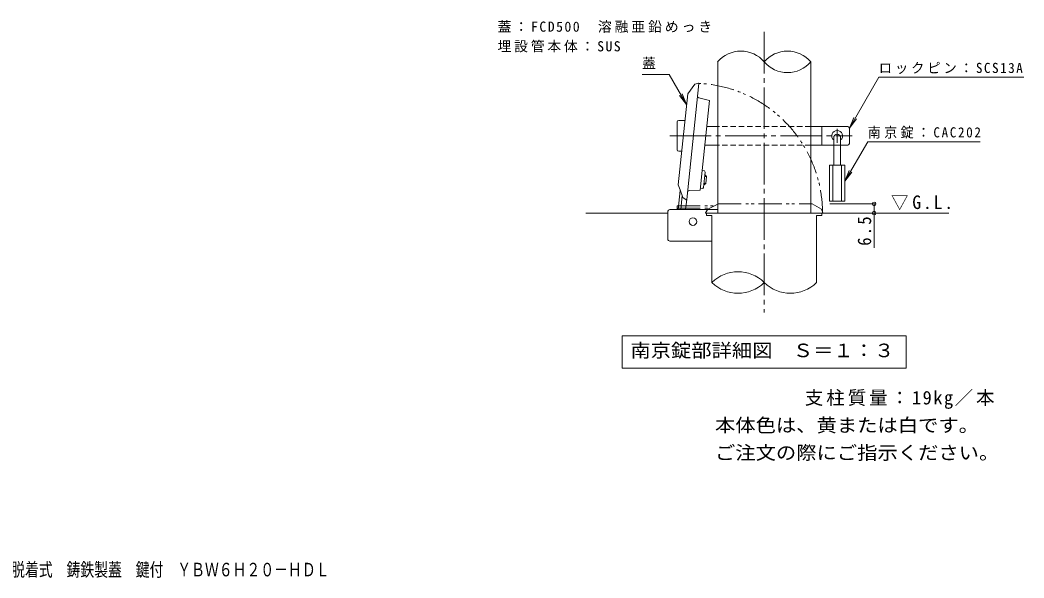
# Model space of a CAD drawing. Units: millimetres on the paper, enlarged 10 times, with parts at other scales. Extents: x -1837 to 1856, y -1384 to 1312.
# Drawn here: x -320 to 1856, y -1384 to -176 of the extents above; entities that cross this region are included whole.
import ezdxf
from ezdxf.enums import TextEntityAlignment as Align

# ---------------------------------------------------------------- set-up
doc = ezdxf.new("R2010")
doc.units = ezdxf.units.MM
doc.header["$LTSCALE"] = 10
doc.header["$PDMODE"] = 32
doc.header["$PDSIZE"] = 8
for name, pattern in [('CHAIN1', [8, 5, -1, 1, -1]), ('CHAIN2', [12, 9, -1, 1, -1]), ('DASHED1', [1.8, 1.2, -0.6]), ('DOUBLE_CHAIN1', [8.8, 5, -1, 0.6, -0.6, 0.6, -1])]:
    doc.linetypes.add(name, pattern=pattern)
for name, color, linetype, lineweight in [('C-5', 7, 'Continuous', 9), ('D-0', 4, 'Continuous', 9), ('D-1', 3, 'Continuous', 9), ('D-4', 7, 'Continuous', 9), ('D-5', 7, 'Continuous', 9), ('D-6', 7, 'Continuous', 9), ('D-9', 7, 'Continuous', 9), ('D-A', 2, 'Continuous', 9), ('D-B', 2, 'Continuous', 9), ('D-E', 4, 'Continuous', 9)]:
    doc.layers.add(name, color=color, linetype=linetype, lineweight=lineweight)
doc.layers.add('F-5_F-5ﾚｲﾔ', color=2, linetype='Continuous')
doc.layers.add('F-F_F-Fﾚｲﾔ', color=2, linetype='Continuous')
doc.styles.add('ＭＳ ゴシック', font='')
doc.styles.get('ＭＳ ゴシック').set_extended_font_data('MS Gothic')

msp = doc.modelspace()

# ---------------------------------------------------------------- linework, layer by layer
at = {"layer": 'D-0', "color": 7, "linetype": 'CHAIN2'}
for p, q in [((1292.87, -201.47), (1292.87, -809.16)), ((1088.26, -426.33), (1483.61, -426.33))]:
    msp.add_line(p, q, dxfattribs=at)
at = {"layer": 'D-0'}
for p, q in [((1124.94, -564.47), (1151.36, -313.15)), ((1142.57, -314.6), (1127.2, -335.75)), ((1150.52, -312.43), (1142.57, -314.6)), ((1106.49, -532.77), (1127.2, -335.75)), ((1151.03, -344.17), (1174.34, -349.61)), ((1106.49, -532.77), (1110.44, -543.04)), ((1129.96, -544.67), (1153.89, -544.2)), ((1167.87, -593.79), (1167.87, -598.79)), ((1167.87, -593.79), (1417.12, -593.79)), ((1167.87, -598.79), (1179.54, -598.79)), ((1179.54, -598.79), (1179.54, -744.02)), ((1406.2, -598.79), (1417.87, -598.79)), ((1406.2, -598.79), (1406.2, -744.02)), ((1417.87, -593.79), (1417.87, -598.79)), ((1417.87, -593.79), (1417.87, -598.79))]:
    msp.add_line(p, q, dxfattribs=at)
at = {"layer": 'D-0', "linetype": 'DOUBLE_CHAIN1'}
for p, q in [((1192.85, -573.79), (1186.31, -577.12)), ((1192.85, -573.79), (1397.11, -573.79)), ((1166.52, -593.79), (1419.23, -593.79))]:
    msp.add_line(p, q, dxfattribs=at)
at = {"layer": 'D-0'}
msp.add_lwpolyline([(1174.34, -349.61), (1158.37, -501.59), (1158.35, -501.77)], dxfattribs=at)
at = {"layer": 'D-0', "linetype": 'DOUBLE_CHAIN1'}
for points in [[(1186.31, -577.12), (1170.48, -585.2), (1165.9, -592.88)], [(1419.85, -592.88), (1416.87, -585.2), (1397.11, -573.79)]]:
    msp.add_lwpolyline(points, dxfattribs=at)
at = {"layer": 'D-0'}
for centre, radius, start, end in [((1150.7, -313.08), 0.667, 354, 105.20602), ((1151.79, -340.93), 3.33, 174, 256.87498), ((1124.28, -564.4), 0.667, 242.79398, 354), ((1130.03, -548.01), 3.33, 91.12502, 174), ((1166.52, -593.12), 0.667, 158.79398, 270), ((1236.2, -801.16), 80.48, 45.23975, 134.76025), ((1236.2, -686.88), 80.48, 225.23975, 314.76025), ((1349.54, -686.88), 80.48, 225.23975, 314.76025)]:
    msp.add_arc(centre, radius, start, end, dxfattribs=at)
at = {"layer": 'D-0', "linetype": 'DOUBLE_CHAIN1'}
for centre, radius, start, end in [((1137.88, -593.79), 281.35, 0, 87.23974), ((1419.23, -593.12), 0.667, 270, 21.20602)]:
    msp.add_arc(centre, radius, start, end, dxfattribs=at)
at = {"layer": 'D-1'}
for p, q in [((1192.04, -593.79), (1192.04, -266.2)), ((1393.7, -593.79), (1393.7, -266.2)), ((1088.7, -586.12), (1192.04, -586.12)), ((1083.7, -649.45), (1083.7, -591.12)), ((1088.7, -654.45), (1179.54, -654.45))]:
    msp.add_line(p, q, dxfattribs=at)
at = {"layer": 'D-1', "color": 4}
for p, q in [((1158.35, -501.77), (1153.89, -544.2)), ((1110.44, -543.04), (1116.81, -559.64)), ((1116.81, -559.64), (1123.98, -565))]:
    msp.add_line(p, q, dxfattribs=at)
at = {"layer": 'D-1'}
for centre, radius, start, end in [((1242.45, -309), 66.14, 40.32968, 139.67032), ((1343.29, -309), 66.14, 40.32968, 139.67032), ((1343.29, -223.4), 66.14, 220.32968, 319.67032), ((1088.7, -591.12), 5, 90, 180), ((1088.7, -649.45), 5, 180, 270)]:
    msp.add_arc(centre, radius, start, end, dxfattribs=at)
at = {"layer": 'D-4'}
for p, q in [((1533.99, -573.79), (1434.94, -573.79)), ((1530.99, -573.79), (1530.99, -669.02)), ((1533.99, -593.79), (1457.06, -593.79))]:
    msp.add_line(p, q, dxfattribs=at)
for p in [(1530.99, -573.79), (1530.99, -593.79)]:
    msp.add_point(p, dxfattribs=at)
at = {"layer": 'D-5'}
for p, q in [((1086.95, -293.24), (1028.15, -293.24)), ((1124.78, -358.76), (1086.95, -293.24)), ((1477.64, -409.67), (1541.42, -299.21)), ((1541.42, -299.21), (1855.79, -299.21)), ((1124.78, -358.76), (1109.56, -338.93)), ((1124.78, -358.76), (1115.21, -335.66)), ((1477.64, -409.67), (1487.21, -386.57)), ((1477.64, -409.67), (1492.86, -389.83)), ((1467.64, -524.7), (1477.21, -501.6)), ((1467.64, -524.7), (1482.86, -504.86)), ((984.87, -859.52), (1600.87, -859.52)), ((984.87, -859.52), (984.87, -929.52)), ((1600.87, -859.52), (1600.87, -929.52)), ((984.87, -929.52), (1600.87, -929.52))]:
    msp.add_line(p, q, dxfattribs=at)
msp.add_lwpolyline([(1467.64, -524.7), (1517.14, -439.07), (1760.73, -439.07)], dxfattribs=at)
at = {"layer": 'D-6'}
for p, q in [((1104.31, -456.33), (1104.31, -396.33)), ((1107.64, -393), (1121.18, -393)), ((1192.04, -406.33), (1168.38, -406.33)), ((1474.31, -406.33), (1393.7, -406.33)), ((1417.64, -406.33), (1417.64, -446.33)), ((1477.64, -409.67), (1477.64, -443)), ((1192.04, -446.33), (1164.17, -446.33)), ((1474.31, -446.33), (1393.7, -446.33)), ((1114.17, -459.67), (1107.64, -459.67))]:
    msp.add_line(p, q, dxfattribs=at)
at = {"layer": 'D-6', "linetype": 'DASHED1'}
for p, q in [((1393.7, -406.33), (1192.04, -406.33)), ((1393.7, -446.33), (1192.04, -446.33))]:
    msp.add_line(p, q, dxfattribs=at)
at = {"layer": 'D-6', "linetype": 'CHAIN1'}
msp.add_line((1450.98, -411.28), (1450.98, -441.49), dxfattribs=at)
at = {"layer": 'D-6', "color": 2}
for p, q in [((1167.72, -514.65), (1163.74, -514.24)), ((1165.34, -511.72), (1164.02, -511.58)), ((1165.34, -511.72), (1167.72, -514.65)), ((1166.18, -529.24), (1167.72, -514.65)), ((1163.25, -531.61), (1161.93, -531.47)), ((1166.18, -529.24), (1162.21, -528.82)), ((1163.25, -531.61), (1166.18, -529.24)), ((1106.58, -586.12), (1110.96, -544.41))]:
    msp.add_line(p, q, dxfattribs=at)
at = {"layer": 'D-6', "color": 2, "linetype": 'DOUBLE_CHAIN1'}
for q in [(1185.01, -577.79), (1104.17, -586.12)]:
    msp.add_line((1104.17, -577.79), q, dxfattribs=at)
at = {"layer": 'D-6', "color": 6, "lineweight": 5}
for p, q in [((1083.7, -593.79), (906.28, -593.79)), ((1417.12, -593.79), (1692.89, -593.79))]:
    msp.add_line(p, q, dxfattribs=at)
at = {"layer": 'D-6'}
for centre, radius, start, end in [((1107.64, -396.33), 3.33, 90, 180), ((1474.31, -409.67), 3.33, 0, 90), ((1450.98, -426.33), 11.67, 310.00473, 229.99223), ((1107.64, -456.33), 3.33, 180, 270), ((1474.31, -443), 3.33, 270, 0)]:
    msp.add_arc(centre, radius, start, end, dxfattribs=at)
at = {"layer": 'D-9'}
for p, q in [((1111.94, -586.12), (1115.17, -555.37)), ((1122.67, -586.12), (1124.94, -564.47))]:
    msp.add_line(p, q, dxfattribs=at)
at = {"layer": 'D-9', "linetype": 'DOUBLE_CHAIN1'}
msp.add_line((1104.17, -583.12), (1174.55, -583.12), dxfattribs=at)
at = {"layer": 'D-A'}
for p, q in [((1443.47, -430.5), (1443.47, -489.67)), ((1458.48, -430.5), (1458.48, -489.67)), ((1434.31, -489.67), (1467.64, -489.67)), ((1441.81, -489.67), (1441.81, -568)), ((1460.14, -489.67), (1460.14, -568)), ((1467.64, -489.67), (1467.64, -568))]:
    msp.add_line(p, q, dxfattribs=at)
msp.add_lwpolyline([(1434.31, -489.67), (1434.31, -568), (1467.64, -568)], dxfattribs=at)
msp.add_arc((1450.98, -430.5), 7.5, 0, 180, dxfattribs=at)
at = {"layer": 'D-B'}
for p, q in [((1163.54, -502.32), (1158.35, -501.77)), ((1164.72, -504.95), (1161.23, -538.1)), ((1164.72, -504.95), (1163.54, -502.32)), ((1159.53, -540.44), (1154.34, -539.89)), ((1161.23, -538.1), (1159.53, -540.44))]:
    msp.add_line(p, q, dxfattribs=at)
at = {"layer": 'D-E'}
msp.add_circle((1138.37, -612.12), 8.33, dxfattribs=at)

# ---------------------------------------------------------------- texts
at = {"layer": 'C-5', "char_height": 21.99, "attachment_point": 7, "style": 'ＭＳ ゴシック'}
for s, insert in [('\\T1.21;蓋：FCD500\u3000溶融亜鉛めっき', (714.9, -203.34)), ('\\T1.2;埋設管本体：SUS', (714.9, -245.89))]:
    msp.add_mtext(s, dxfattribs=dict(at, insert=insert))
at = {"layer": 'D-4', "color": 2, "insert": (1567.53, -587.45), "char_height": 29.33, "attachment_point": 7, "style": 'ＭＳ ゴシック'}
msp.add_mtext('\\T1.22;\\W0.95;▽G.L.', dxfattribs=at)
at = {"layer": 'D-4', "color": 2, "insert": (1525.08, -664.42), "char_height": 29.33, "attachment_point": 7, "rotation": 90, "style": 'ＭＳ ゴシック'}
msp.add_mtext('\\T1.27;\\W0.9;6.5', dxfattribs=at)
at = {"layer": 'D-5', "style": 'ＭＳ ゴシック'}
msp.add_text('蓋', height=21.99, dxfattribs=at).set_placement((1028.15, -286.57), align=Align.BOTTOM_LEFT)
at = {"layer": 'D-5', "color": 2, "style": 'ＭＳ ゴシック', "width": 1.1}
msp.add_text('南京錠部詳細図\u3000Ｓ＝１：３', height=29.33, dxfattribs=at).set_placement((1002.87, -914.52), align=Align.BOTTOM_LEFT)
at = {"layer": 'D-5', "char_height": 21.99, "attachment_point": 7, "style": 'ＭＳ ゴシック'}
for s, insert in [('\\T1.23;\\W0.95;ロックピン：SCS13A', (1541.42, -292.54)), ('\\T1.25;\\W0.95;南京錠：CAC202', (1517.14, -432.41))]:
    msp.add_mtext(s, dxfattribs=dict(at, insert=insert))
at = {"layer": 'F-5_F-5ﾚｲﾔ', "style": 'ＭＳ ゴシック', "width": 1.1}
for s, p in [('本体色は、黄または白です。', (1186.28, -1076.57)), ('ご注文の際にご指示ください。', (1186.28, -1136.04))]:
    msp.add_text(s, height=29.33, dxfattribs=at).set_placement(p, align=Align.BOTTOM_LEFT)
at = {"layer": 'F-5_F-5ﾚｲﾔ', "insert": (1380.99, -1017.74), "char_height": 29.33, "attachment_point": 7, "style": 'ＭＳ ゴシック'}
msp.add_mtext('\\T1.16;支柱質量：19kg／本', dxfattribs=at)
at = {"layer": 'F-F_F-Fﾚｲﾔ', "style": 'ＭＳ ゴシック', "width": 0.75}
msp.add_text('車止め\u3000スチール製\u3000アーチ型横バー付\u3000脱着式\u3000鋳鉄製蓋\u3000鍵付\u3000ＹＢＷ６Ｈ２０－ＨＤＬ', height=29.33, dxfattribs=at).set_placement((-909.37, -1389.22), align=Align.BOTTOM_LEFT)

doc.saveas('drawing.dxf')
